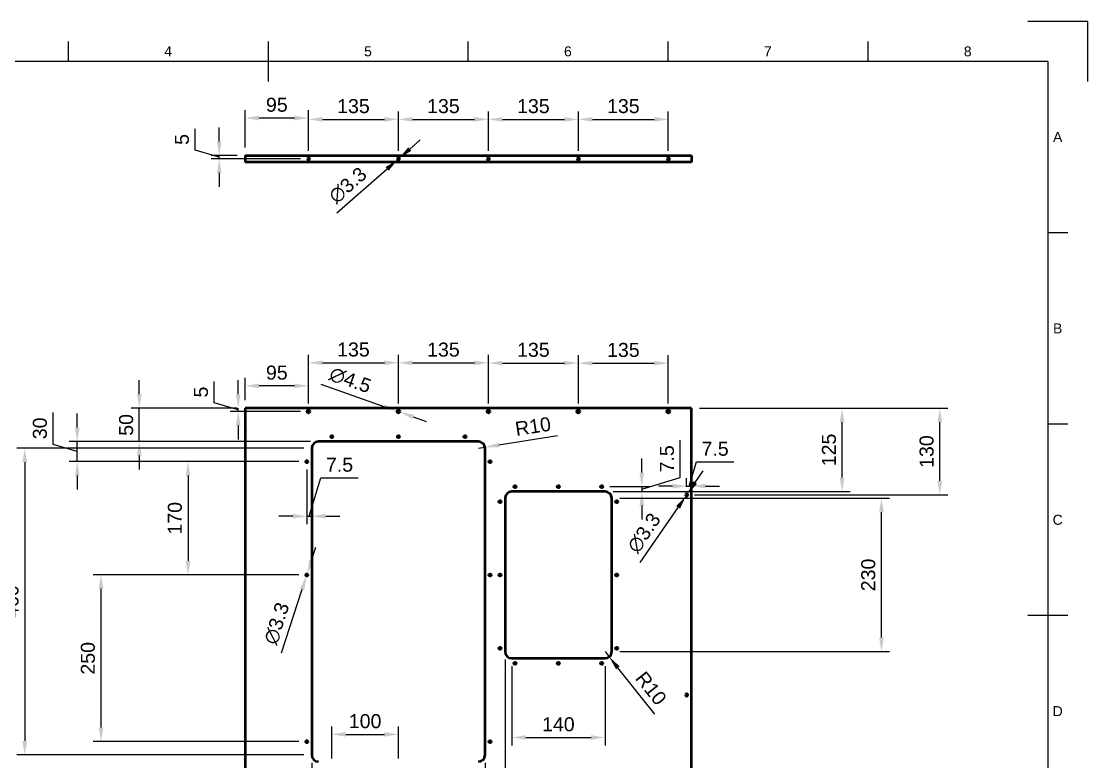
# Model space of a CAD drawing. Header units: millimetres. Extents: x 0 to 420, y 0 to 297.
# Drawn here: x 153.3 to 420, y 112 to 297 of the extents above; entities that cross this region are included whole.
import ezdxf
from ezdxf.enums import TextEntityAlignment as Align

# ---------------------------------------------------------------- set-up
doc = ezdxf.new("R2010")
doc.units = ezdxf.units.MM
doc.header["$LTSCALE"] = 0.75
for name, color, linetype, lineweight in [('Border', 7, 'Continuous', 25), ('Dimensions', 7, 'Continuous', 25), ('Visible', 7, 'Continuous', 50)]:
    doc.layers.add(name, color=color, linetype=linetype, lineweight=lineweight)
doc.styles.add('FusionTitle', font='arial.ttf')
doc.styles.get("Standard").update_dxf_attribs({"font": 'arial.ttf'})
doc.dimstyles.new('ISO-25', dxfattribs={"dimtxt": 3.5, "dimasz": 3.5, "dimexe": 2, "dimexo": 2, "dimgap": 1.5, "dimtad": 1, "dimzin": 12, "dimdsep": 46, "dimtxsty": 'Standard', "dimcen": 0, "dimclrd": 256, "dimclre": 256, "dimclrt": 256, "dimazin": 3, "dimtp": 0.1, "dimtm": 0.1, "dimtfac": 0.714, "dimtmove": 1, "dimatfit": 3, "dimfxl": 1, "dimtzin": 12, "dimarcsym": 0})

# ---------------------------------------------------------------- blocks, each defined once
blk = doc.blocks.new('ISO_A3_SHEET')
at = {"layer": 'Border'}
for p, q in [((165, 292), (165, 287)), ((215, 292), (215, 282)), ((265, 292), (265, 287)), ((315, 292), (315, 287)), ((365, 292), (365, 287)), ((410, 287), (20, 287)), ((410, 287), (410, 10)), ((415, 244.16666), (410, 244.16666)), ((415, 196.33333), (410, 196.33333)), ((415, 148.5), (405, 148.5))]:
    blk.add_line(p, q, dxfattribs=at)
at = {"layer": 'Defpoints'}
for p, q in [((420, 297), (405, 297)), ((420, 282), (420, 297))]:
    blk.add_line(p, q, dxfattribs=at)
at = {"layer": 'Border', "style": 'FusionTitle'}
for s, p in [('4', (190, 289.5)), ('5', (240, 289.5)), ('6', (290, 289.5)), ('7', (340, 289.5)), ('8', (390, 289.5)), ('A', (412.5, 268.08333)), ('B', (412.5, 220.25)), ('C', (412.5, 172.41667)), ('D', (412.5, 124.58334))]:
    blk.add_text(s, height=2.5, dxfattribs=at).set_placement(p, align=Align.MIDDLE)
blk = doc.blocks.new('*D47')
at = {"layer": 'Defpoints', "color": 0, "transparency": 16777216}
for p in [(202.787985, 263.430937), (209.282907, 263.430937), (225.11624, 262.597603)]:
    blk.add_point(p, dxfattribs=at)
at = {"layer": 'Dimensions', "lineweight": -2, "transparency": 16777216}
for p, q in [((196.758142, 264.823223), (196.758142, 270.143823)), ((202.787985, 266.930937), (202.787985, 270.430937)), ((202.787985, 263.01427), (196.758142, 264.823223)), ((207.282907, 263.430937), (200.787985, 263.430937)), ((223.11624, 262.597603), (200.787985, 262.597603)), ((202.787985, 262.597603), (202.787985, 263.430937)), ((202.787985, 262.597603), (202.787985, 263.430937)), ((202.787985, 259.097603), (202.787985, 255.597603))]:
    blk.add_line(p, q, dxfattribs=at)
at = {"layer": 'Dimensions', "transparency": 16777216}
for points in [[(202.204652, 266.930937), (203.371318, 266.930937), (202.787985, 263.430937)], [(202.204652, 259.097603), (203.371318, 259.097603), (202.787985, 262.597603)]]:
    blk.add_solid(points, dxfattribs=at)
at = {"layer": 'Dimensions', "transparency": 16777216, "insert": (193.478299, 267.483523), "char_height": 3.5, "attachment_point": 5, "rotation": 90}
blk.add_mtext('5', dxfattribs=at)
blk = doc.blocks.new('*D48')
at = {"layer": 'Defpoints', "color": 0, "transparency": 16777216}
for p in [(209.282907, 272.837237), (209.282907, 263.430937), (225.11624, 262.597603)]:
    blk.add_point(p, dxfattribs=at)
at = {"layer": 'Dimensions', "lineweight": -2, "transparency": 16777216}
for p, q in [((209.282907, 265.430937), (209.282907, 274.837237)), ((225.11624, 264.597603), (225.11624, 274.837237)), ((221.61624, 272.837237), (212.782907, 272.837237))]:
    blk.add_line(p, q, dxfattribs=at)
at = {"layer": 'Dimensions', "transparency": 16777216}
for points in [[(212.782907, 273.420571), (212.782907, 272.253904), (209.282907, 272.837237)], [(221.61624, 273.420571), (221.61624, 272.253904), (225.11624, 272.837237)]]:
    blk.add_solid(points, dxfattribs=at)
at = {"layer": 'Dimensions', "transparency": 16777216, "insert": (217.199574, 276.124243), "char_height": 3.5, "attachment_point": 5}
blk.add_mtext('95', dxfattribs=at)
blk = doc.blocks.new('*D49')
at = {"layer": 'Defpoints', "color": 0, "transparency": 16777216}
for p in [(247.61624, 272.497098), (225.11624, 262.597603), (247.61624, 262.597603)]:
    blk.add_point(p, dxfattribs=at)
at = {"layer": 'Dimensions', "lineweight": -2, "transparency": 16777216}
for p, q in [((225.11624, 264.597603), (225.11624, 274.497098)), ((228.61624, 272.497098), (244.11624, 272.497098)), ((247.61624, 264.597603), (247.61624, 274.497098))]:
    blk.add_line(p, q, dxfattribs=at)
at = {"layer": 'Dimensions', "transparency": 16777216}
for points in [[(228.61624, 273.080432), (228.61624, 271.913765), (225.11624, 272.497098)], [(244.11624, 273.080432), (244.11624, 271.913765), (247.61624, 272.497098)]]:
    blk.add_solid(points, dxfattribs=at)
at = {"layer": 'Dimensions', "transparency": 16777216, "insert": (236.36624, 275.785297), "char_height": 3.5, "attachment_point": 5}
blk.add_mtext('135', dxfattribs=at)
blk = doc.blocks.new('*D50')
at = {"layer": 'Defpoints', "color": 0, "transparency": 16777216}
for p in [(247.409294, 262.4165), (247.823187, 262.778706)]:
    blk.add_point(p, dxfattribs=at)
at = {"layer": 'Dimensions', "lineweight": -2, "transparency": 16777216}
for p, q in [((250.457047, 265.083653), (253.090907, 267.3886)), ((247.823187, 262.778706), (247.409294, 262.4165)), ((232.223146, 249.126782), (244.775434, 260.111554))]:
    blk.add_line(p, q, dxfattribs=at)
at = {"layer": 'Dimensions', "transparency": 16777216}
for points in [[(250.072889, 265.52263), (250.841205, 264.644676), (247.823187, 262.778706)], [(244.391276, 260.55053), (245.159592, 259.672577), (247.409294, 262.4165)]]:
    blk.add_solid(points, dxfattribs=at)
at = {"layer": 'Dimensions', "transparency": 16777216, "insert": (234.953219, 256.013932), "char_height": 3.5, "attachment_point": 5, "rotation": 41.18982748}
blk.add_mtext('∅3.3', dxfattribs=at)
blk = doc.blocks.new('*D51')
at = {"layer": 'Defpoints', "color": 0, "transparency": 16777216}
for p in [(270.11624, 272.497098), (247.61624, 262.597603), (270.11624, 262.597603)]:
    blk.add_point(p, dxfattribs=at)
at = {"layer": 'Dimensions', "lineweight": -2, "transparency": 16777216}
for p, q in [((247.61624, 264.597603), (247.61624, 274.497098)), ((251.11624, 272.497098), (266.61624, 272.497098)), ((270.11624, 264.597603), (270.11624, 274.497098))]:
    blk.add_line(p, q, dxfattribs=at)
at = {"layer": 'Dimensions', "transparency": 16777216}
for points in [[(251.11624, 273.080432), (251.11624, 271.913765), (247.61624, 272.497098)], [(266.61624, 273.080432), (266.61624, 271.913765), (270.11624, 272.497098)]]:
    blk.add_solid(points, dxfattribs=at)
at = {"layer": 'Dimensions', "transparency": 16777216, "insert": (258.86624, 275.785297), "char_height": 3.5, "attachment_point": 5}
blk.add_mtext('135', dxfattribs=at)
blk = doc.blocks.new('*D52')
at = {"layer": 'Defpoints', "color": 0, "transparency": 16777216}
for p in [(292.61624, 272.497098), (270.11624, 262.597603), (292.61624, 262.597603)]:
    blk.add_point(p, dxfattribs=at)
at = {"layer": 'Dimensions', "lineweight": -2, "transparency": 16777216}
for p, q in [((270.11624, 264.597603), (270.11624, 274.497098)), ((273.61624, 272.497098), (289.11624, 272.497098)), ((292.61624, 264.597603), (292.61624, 274.497098))]:
    blk.add_line(p, q, dxfattribs=at)
at = {"layer": 'Dimensions', "transparency": 16777216}
for points in [[(273.61624, 273.080432), (273.61624, 271.913765), (270.11624, 272.497098)], [(289.11624, 273.080432), (289.11624, 271.913765), (292.61624, 272.497098)]]:
    blk.add_solid(points, dxfattribs=at)
at = {"layer": 'Dimensions', "transparency": 16777216, "insert": (281.36624, 275.785297), "char_height": 3.5, "attachment_point": 5}
blk.add_mtext('135', dxfattribs=at)
blk = doc.blocks.new('*D53')
at = {"layer": 'Defpoints', "color": 0, "transparency": 16777216}
for p in [(315.11624, 272.497098), (292.61624, 262.597603), (315.11624, 262.597603)]:
    blk.add_point(p, dxfattribs=at)
at = {"layer": 'Dimensions', "lineweight": -2, "transparency": 16777216}
for p, q in [((292.61624, 264.597603), (292.61624, 274.497098)), ((296.11624, 272.497098), (311.61624, 272.497098)), ((315.11624, 264.597603), (315.11624, 274.497098))]:
    blk.add_line(p, q, dxfattribs=at)
at = {"layer": 'Dimensions', "transparency": 16777216}
for points in [[(296.11624, 273.080432), (296.11624, 271.913765), (292.61624, 272.497098)], [(311.61624, 273.080432), (311.61624, 271.913765), (315.11624, 272.497098)]]:
    blk.add_solid(points, dxfattribs=at)
at = {"layer": 'Dimensions', "transparency": 16777216, "insert": (303.86624, 275.785297), "char_height": 3.5, "attachment_point": 5}
blk.add_mtext('135', dxfattribs=at)
blk = doc.blocks.new('*D54')
at = {"layer": 'Defpoints', "color": 0, "transparency": 16777216}
for p in [(207.540529, 200.287178), (209.282906, 200.287178), (225.11624, 199.453845)]:
    blk.add_point(p, dxfattribs=at)
at = {"layer": 'Dimensions', "lineweight": -2, "transparency": 16777216}
for p, q in [((201.510686, 201.679465), (201.510686, 207.000065)), ((207.540529, 203.787178), (207.540529, 207.287178)), ((207.540529, 199.870512), (201.510686, 201.679465)), ((207.282906, 200.287178), (205.540529, 200.287178)), ((207.540529, 199.453845), (207.540529, 200.287178)), ((207.540529, 199.453845), (207.540529, 200.287178)), ((223.11624, 199.453845), (205.540529, 199.453845)), ((207.540529, 195.953845), (207.540529, 192.453845))]:
    blk.add_line(p, q, dxfattribs=at)
at = {"layer": 'Dimensions', "transparency": 16777216}
for points in [[(206.957195, 203.787178), (208.123862, 203.787178), (207.540529, 200.287178)], [(206.957195, 195.953845), (208.123862, 195.953845), (207.540529, 199.453845)]]:
    blk.add_solid(points, dxfattribs=at)
at = {"layer": 'Dimensions', "transparency": 16777216, "insert": (198.230842, 204.339765), "char_height": 3.5, "attachment_point": 5, "rotation": 90}
blk.add_mtext('5', dxfattribs=at)
blk = doc.blocks.new('*D55')
at = {"layer": 'Defpoints', "color": 0, "transparency": 16777216}
for p in [(209.282906, 205.892208), (209.282906, 200.287178), (225.11624, 199.453845)]:
    blk.add_point(p, dxfattribs=at)
at = {"layer": 'Dimensions', "lineweight": -2, "transparency": 16777216}
for p, q in [((209.282906, 202.287178), (209.282906, 207.892208)), ((221.61624, 205.892208), (212.782906, 205.892208)), ((225.11624, 201.453845), (225.11624, 207.892208))]:
    blk.add_line(p, q, dxfattribs=at)
at = {"layer": 'Dimensions', "transparency": 16777216}
for points in [[(212.782906, 206.475541), (212.782906, 205.308875), (209.282906, 205.892208)], [(221.61624, 206.475541), (221.61624, 205.308875), (225.11624, 205.892208)]]:
    blk.add_solid(points, dxfattribs=at)
at = {"layer": 'Dimensions', "transparency": 16777216, "insert": (217.199573, 209.179213), "char_height": 3.5, "attachment_point": 5}
blk.add_mtext('95', dxfattribs=at)
blk = doc.blocks.new('*D56')
at = {"layer": 'Defpoints', "color": 0, "transparency": 16777216}
for p in [(247.61624, 211.665159), (225.11624, 199.453845), (247.61624, 199.453845)]:
    blk.add_point(p, dxfattribs=at)
at = {"layer": 'Dimensions', "lineweight": -2, "transparency": 16777216}
for p, q in [((225.11624, 201.453845), (225.11624, 213.665159)), ((247.61624, 201.453845), (247.61624, 213.665159)), ((228.61624, 211.665159), (244.11624, 211.665159))]:
    blk.add_line(p, q, dxfattribs=at)
at = {"layer": 'Dimensions', "transparency": 16777216}
for points in [[(228.61624, 212.248492), (228.61624, 211.081826), (225.11624, 211.665159)], [(244.11624, 212.248492), (244.11624, 211.081826), (247.61624, 211.665159)]]:
    blk.add_solid(points, dxfattribs=at)
at = {"layer": 'Dimensions', "transparency": 16777216, "insert": (236.36624, 214.953358), "char_height": 3.5, "attachment_point": 5}
blk.add_mtext('135', dxfattribs=at)
blk = doc.blocks.new('*D57')
at = {"layer": 'Defpoints', "color": 0, "transparency": 16777216}
for p in [(247.262727, 199.57896), (247.969752, 199.32873)]:
    blk.add_point(p, dxfattribs=at)
at = {"layer": 'Dimensions', "lineweight": -2, "transparency": 16777216}
for p, q in [((228.214194, 206.320601), (243.963275, 200.746699)), ((247.969752, 199.32873), (247.262727, 199.57896)), ((251.269205, 198.160991), (254.568657, 196.993251))]:
    blk.add_line(p, q, dxfattribs=at)
at = {"layer": 'Dimensions', "transparency": 16777216}
for points in [[(244.157898, 201.296608), (243.768651, 200.196791), (247.262727, 199.57896)], [(251.463828, 198.710899), (251.074581, 197.611082), (247.969752, 199.32873)]]:
    blk.add_solid(points, dxfattribs=at)
at = {"layer": 'Dimensions', "transparency": 16777216, "insert": (235.568343, 207.308459), "char_height": 3.5, "attachment_point": 5, "rotation": 340.51015011}
blk.add_mtext('∅4.5', dxfattribs=at)
blk = doc.blocks.new('*D58')
at = {"layer": 'Defpoints', "color": 0, "transparency": 16777216}
for p in [(270.11624, 211.639407), (247.61624, 199.453845), (270.11624, 199.453845)]:
    blk.add_point(p, dxfattribs=at)
at = {"layer": 'Dimensions', "lineweight": -2, "transparency": 16777216}
for p, q in [((247.61624, 201.453845), (247.61624, 213.639407)), ((270.11624, 201.453845), (270.11624, 213.639407)), ((251.11624, 211.639407), (266.61624, 211.639407))]:
    blk.add_line(p, q, dxfattribs=at)
at = {"layer": 'Dimensions', "transparency": 16777216}
for points in [[(251.11624, 212.22274), (251.11624, 211.056074), (247.61624, 211.639407)], [(266.61624, 212.22274), (266.61624, 211.056074), (270.11624, 211.639407)]]:
    blk.add_solid(points, dxfattribs=at)
at = {"layer": 'Dimensions', "transparency": 16777216, "insert": (258.86624, 214.927606), "char_height": 3.5, "attachment_point": 5}
blk.add_mtext('135', dxfattribs=at)
blk = doc.blocks.new('*D59')
at = {"layer": 'Defpoints', "color": 0, "transparency": 16777216}
for p in [(292.61624, 211.585648), (270.11624, 199.453845), (292.61624, 199.453845)]:
    blk.add_point(p, dxfattribs=at)
at = {"layer": 'Dimensions', "lineweight": -2, "transparency": 16777216}
for p, q in [((270.11624, 201.453845), (270.11624, 213.585648)), ((292.61624, 201.453845), (292.61624, 213.585648)), ((273.61624, 211.585648), (289.11624, 211.585648))]:
    blk.add_line(p, q, dxfattribs=at)
at = {"layer": 'Dimensions', "transparency": 16777216}
for points in [[(273.61624, 212.168981), (273.61624, 211.002315), (270.11624, 211.585648)], [(289.11624, 212.168981), (289.11624, 211.002315), (292.61624, 211.585648)]]:
    blk.add_solid(points, dxfattribs=at)
at = {"layer": 'Dimensions', "transparency": 16777216, "insert": (281.36624, 214.873847), "char_height": 3.5, "attachment_point": 5}
blk.add_mtext('135', dxfattribs=at)
blk = doc.blocks.new('*D60')
at = {"layer": 'Defpoints', "color": 0, "transparency": 16777216}
for p in [(315.11624, 211.561079), (292.61624, 199.453845), (315.11624, 199.453845)]:
    blk.add_point(p, dxfattribs=at)
at = {"layer": 'Dimensions', "lineweight": -2, "transparency": 16777216}
for p, q in [((292.61624, 201.453845), (292.61624, 213.561079)), ((315.11624, 201.453845), (315.11624, 213.561079)), ((296.11624, 211.561079), (311.61624, 211.561079))]:
    blk.add_line(p, q, dxfattribs=at)
at = {"layer": 'Dimensions', "transparency": 16777216}
for points in [[(296.11624, 212.144412), (296.11624, 210.977746), (292.61624, 211.561079)], [(311.61624, 212.144412), (311.61624, 210.977746), (315.11624, 211.561079)]]:
    blk.add_solid(points, dxfattribs=at)
at = {"layer": 'Dimensions', "transparency": 16777216, "insert": (303.86624, 214.849278), "char_height": 3.5, "attachment_point": 5}
blk.add_mtext('135', dxfattribs=at)
blk = doc.blocks.new('*D61')
at = {"layer": 'Defpoints', "color": 0, "transparency": 16777216}
for p in [(225.949573, 113.620512), (209.282906, 101.953845), (209.282906, 89.247336)]:
    blk.add_point(p, dxfattribs=at)
at = {"layer": 'Dimensions', "lineweight": -2, "transparency": 16777216}
for p, q in [((225.949573, 111.620512), (225.949573, 87.247336)), ((209.282906, 99.953845), (209.282906, 87.247336)), ((222.449573, 89.247336), (212.782906, 89.247336))]:
    blk.add_line(p, q, dxfattribs=at)
at = {"layer": 'Dimensions', "transparency": 16777216}
for points in [[(212.782906, 89.83067), (212.782906, 88.664003), (209.282906, 89.247336)], [(222.449573, 89.83067), (222.449573, 88.664003), (225.949573, 89.247336)]]:
    blk.add_solid(points, dxfattribs=at)
at = {"layer": 'Dimensions', "transparency": 16777216, "insert": (217.61624, 92.534342), "char_height": 3.5, "attachment_point": 5}
blk.add_mtext('100', dxfattribs=at)
blk = doc.blocks.new('*D62')
at = {"layer": 'Defpoints', "color": 0, "transparency": 16777216}
for p in [(182.806965, 200.287178), (209.282906, 200.287178), (227.61624, 191.953845)]:
    blk.add_point(p, dxfattribs=at)
at = {"layer": 'Dimensions', "lineweight": -2, "transparency": 16777216}
for p, q in [((182.806965, 203.787178), (182.806965, 207.287178)), ((207.282906, 200.287178), (180.806965, 200.287178)), ((182.806965, 191.953845), (182.806965, 200.287178)), ((225.61624, 191.953845), (180.806965, 191.953845)), ((182.806965, 188.453845), (182.806965, 184.953845))]:
    blk.add_line(p, q, dxfattribs=at)
at = {"layer": 'Dimensions', "transparency": 16777216}
for points in [[(182.223631, 203.787178), (183.390298, 203.787178), (182.806965, 200.287178)], [(182.223631, 188.453845), (183.390298, 188.453845), (182.806965, 191.953845)]]:
    blk.add_solid(points, dxfattribs=at)
at = {"layer": 'Dimensions', "transparency": 16777216, "insert": (179.519959, 196.120512), "char_height": 3.5, "attachment_point": 5, "rotation": 90}
blk.add_mtext('50', dxfattribs=at)
blk = doc.blocks.new('*D63')
at = {"layer": 'Defpoints', "color": 0, "transparency": 16777216}
for p in [(320.949573, 200.287178), (358.585171, 200.287178), (299.282906, 179.453845)]:
    blk.add_point(p, dxfattribs=at)
at = {"layer": 'Dimensions', "lineweight": -2, "transparency": 16777216}
for p, q in [((322.949573, 200.287178), (360.585171, 200.287178)), ((358.585171, 182.953845), (358.585171, 196.787178)), ((301.282906, 179.453845), (360.585171, 179.453845))]:
    blk.add_line(p, q, dxfattribs=at)
at = {"layer": 'Dimensions', "transparency": 16777216}
for points in [[(358.001838, 196.787178), (359.168504, 196.787178), (358.585171, 200.287178)], [(358.001838, 182.953845), (359.168504, 182.953845), (358.585171, 179.453845)]]:
    blk.add_solid(points, dxfattribs=at)
at = {"layer": 'Dimensions', "transparency": 16777216, "insert": (355.298166, 189.870512), "char_height": 3.5, "attachment_point": 5, "rotation": 90}
blk.add_mtext('125', dxfattribs=at)
blk = doc.blocks.new('*D64')
at = {"layer": 'Defpoints', "color": 0, "transparency": 16777216}
for p in [(274.282906, 139.453845), (269.282906, 113.620512), (269.282906, 89.954549)]:
    blk.add_point(p, dxfattribs=at)
at = {"layer": 'Dimensions', "lineweight": -2, "transparency": 16777216}
for p, q in [((274.282906, 137.453845), (274.282906, 87.954549)), ((269.282906, 111.620512), (269.282906, 87.954549)), ((265.782906, 89.954549), (262.282906, 89.954549)), ((274.282906, 89.954549), (269.282906, 89.954549)), ((274.282906, 89.954549), (269.282906, 89.954549)), ((271.782906, 89.954549), (274.667286, 80.339951)), ((277.782906, 89.954549), (281.282906, 89.954549)), ((274.667286, 80.339951), (282.666603, 80.339951))]:
    blk.add_line(p, q, dxfattribs=at)
at = {"layer": 'Dimensions', "transparency": 16777216}
for points in [[(265.782906, 90.537882), (265.782906, 89.371216), (269.282906, 89.954549)], [(277.782906, 90.537882), (277.782906, 89.371216), (274.282906, 89.954549)]]:
    blk.add_solid(points, dxfattribs=at)
at = {"layer": 'Dimensions', "transparency": 16777216, "insert": (278.666944, 83.62815), "char_height": 3.5, "attachment_point": 5}
blk.add_mtext('30', dxfattribs=at)
blk = doc.blocks.new('*D65')
at = {"layer": 'Defpoints', "color": 0, "transparency": 16777216}
for p in [(298.449573, 180.703845), (299.282906, 179.453845), (308.483344, 179.453845)]:
    blk.add_point(p, dxfattribs=at)
at = {"layer": 'Dimensions', "lineweight": -2, "transparency": 16777216}
for p, q in [((318.072874, 182.955704), (318.072874, 192.325417)), ((308.483344, 184.203845), (308.483344, 187.703845)), ((308.483344, 180.078845), (318.072874, 182.955704)), ((300.449573, 180.703845), (310.483344, 180.703845)), ((301.282906, 179.453845), (310.483344, 179.453845)), ((308.483344, 180.703845), (308.483344, 179.453845)), ((308.483344, 180.703845), (308.483344, 179.453845)), ((308.483344, 175.953845), (308.483344, 172.453845))]:
    blk.add_line(p, q, dxfattribs=at)
at = {"layer": 'Dimensions', "transparency": 16777216}
for points in [[(307.900011, 184.203845), (309.066678, 184.203845), (308.483344, 180.703845)], [(307.900011, 175.953845), (309.066678, 175.953845), (308.483344, 179.453845)]]:
    blk.add_solid(points, dxfattribs=at)
at = {"layer": 'Dimensions', "transparency": 16777216, "insert": (314.793031, 187.640561), "char_height": 3.5, "attachment_point": 5, "rotation": 90}
blk.add_mtext('7.5', dxfattribs=at)
blk = doc.blocks.new('*D66')
at = {"layer": 'Defpoints', "color": 0, "transparency": 16777216}
for p in [(320.949573, 180.832571), (320.949573, 180.832571), (319.699573, 178.620512)]:
    blk.add_point(p, dxfattribs=at)
at = {"layer": 'Dimensions', "lineweight": -2, "transparency": 16777216}
for p, q in [((320.324573, 180.832571), (322.133526, 186.862415)), ((322.133526, 186.862415), (331.503239, 186.862415)), ((319.699573, 180.620512), (319.699573, 182.832571)), ((316.199573, 180.832571), (312.699573, 180.832571)), ((319.699573, 180.832571), (320.949573, 180.832571)), ((319.699573, 180.832571), (320.949573, 180.832571)), ((324.449573, 180.832571), (327.949573, 180.832571))]:
    blk.add_line(p, q, dxfattribs=at)
at = {"layer": 'Dimensions', "transparency": 16777216}
for points in [[(316.199573, 181.415905), (316.199573, 180.249238), (319.699573, 180.832571)], [(324.449573, 181.415905), (324.449573, 180.249238), (320.949573, 180.832571)]]:
    blk.add_solid(points, dxfattribs=at)
at = {"layer": 'Dimensions', "transparency": 16777216, "insert": (326.818383, 190.142258), "char_height": 3.5, "attachment_point": 5}
blk.add_mtext('7.5', dxfattribs=at)
blk = doc.blocks.new('*D67')
at = {"layer": 'Defpoints', "color": 0, "transparency": 16777216}
for p in [(319.855372, 178.84712), (319.543774, 178.393903)]:
    blk.add_point(p, dxfattribs=at)
at = {"layer": 'Dimensions', "lineweight": -2, "transparency": 16777216}
for p, q in [((321.838274, 181.731232), (323.821176, 184.615344)), ((319.855372, 178.84712), (319.543774, 178.393903)), ((308.110882, 161.764872), (317.560872, 175.509791))]:
    blk.add_line(p, q, dxfattribs=at)
at = {"layer": 'Dimensions', "transparency": 16777216}
for points in [[(321.357589, 182.061716), (322.31896, 181.400749), (319.855372, 178.84712)], [(317.080186, 175.840275), (318.041557, 175.179308), (319.543774, 178.393903)]]:
    blk.add_solid(points, dxfattribs=at)
at = {"layer": 'Dimensions', "transparency": 16777216, "insert": (309.055168, 169.112963), "char_height": 3.5, "attachment_point": 5, "rotation": 55.49048552}
blk.add_mtext('∅3.3', dxfattribs=at)
blk = doc.blocks.new('*D68')
at = {"layer": 'Defpoints', "color": 0, "transparency": 16777216}
for p in [(320.949573, 200.287178), (383.013055, 200.287178), (319.699573, 178.620512)]:
    blk.add_point(p, dxfattribs=at)
at = {"layer": 'Dimensions', "lineweight": -2, "transparency": 16777216}
for p, q in [((322.949573, 200.287178), (385.013055, 200.287178)), ((383.013055, 182.120512), (383.013055, 196.787178)), ((321.699573, 178.620512), (385.013055, 178.620512))]:
    blk.add_line(p, q, dxfattribs=at)
at = {"layer": 'Dimensions', "transparency": 16777216}
for points in [[(382.429722, 196.787178), (383.596388, 196.787178), (383.013055, 200.287178)], [(382.429722, 182.120512), (383.596388, 182.120512), (383.013055, 178.620512)]]:
    blk.add_solid(points, dxfattribs=at)
at = {"layer": 'Dimensions', "transparency": 16777216, "insert": (379.724856, 189.453845), "char_height": 3.5, "attachment_point": 5, "rotation": 90}
blk.add_mtext('130', dxfattribs=at)
blk = doc.blocks.new('*D69')
at = {"layer": 'Defpoints', "color": 0, "transparency": 16777216}
for p in [(224.699573, 186.953845), (225.949573, 173.291477), (225.949573, 173.291477)]:
    blk.add_point(p, dxfattribs=at)
at = {"layer": 'Dimensions', "lineweight": -2, "transparency": 16777216}
for p, q in [((224.699573, 184.953845), (224.699573, 171.291477)), ((225.324573, 173.291477), (228.201432, 182.881007)), ((228.201432, 182.881007), (237.571145, 182.881007)), ((221.199573, 173.291477), (217.699573, 173.291477)), ((224.699573, 173.291477), (225.949573, 173.291477)), ((224.699573, 173.291477), (225.949573, 173.291477)), ((229.449573, 173.291477), (232.949573, 173.291477))]:
    blk.add_line(p, q, dxfattribs=at)
at = {"layer": 'Dimensions', "transparency": 16777216}
for points in [[(221.199573, 173.874811), (221.199573, 172.708144), (224.699573, 173.291477)], [(229.449573, 173.874811), (229.449573, 172.708144), (225.949573, 173.291477)]]:
    blk.add_solid(points, dxfattribs=at)
at = {"layer": 'Dimensions', "transparency": 16777216, "insert": (232.886289, 186.16085), "char_height": 3.5, "attachment_point": 5}
blk.add_mtext('7.5', dxfattribs=at)
blk = doc.blocks.new('*D70')
at = {"layer": 'Defpoints', "color": 0, "transparency": 16777216}
for p in [(167.281553, 191.953845), (227.61624, 191.953845), (224.699573, 186.953845)]:
    blk.add_point(p, dxfattribs=at)
at = {"layer": 'Dimensions', "lineweight": -2, "transparency": 16777216}
for p, q in [((161.243354, 191.265305), (161.243354, 199.264623)), ((167.281553, 195.453845), (167.281553, 198.953845)), ((167.281553, 189.453845), (161.243354, 191.265305)), ((225.61624, 191.953845), (165.281553, 191.953845)), ((167.281553, 186.953845), (167.281553, 191.953845)), ((167.281553, 186.953845), (167.281553, 191.953845)), ((222.699573, 186.953845), (165.281553, 186.953845)), ((167.281553, 183.453845), (167.281553, 179.953845))]:
    blk.add_line(p, q, dxfattribs=at)
at = {"layer": 'Dimensions', "transparency": 16777216}
for points in [[(166.69822, 195.453845), (167.864886, 195.453845), (167.281553, 191.953845)], [(166.69822, 183.453845), (167.864886, 183.453845), (167.281553, 186.953845)]]:
    blk.add_solid(points, dxfattribs=at)
at = {"layer": 'Dimensions', "transparency": 16777216, "insert": (157.955155, 195.264964), "char_height": 3.5, "attachment_point": 5, "rotation": 90}
blk.add_mtext('30', dxfattribs=at)
blk = doc.blocks.new('*D71')
at = {"layer": 'Defpoints', "color": 0, "transparency": 16777216}
for p in [(224.699573, 186.953845), (195.001088, 158.620512), (224.699573, 158.620512)]:
    blk.add_point(p, dxfattribs=at)
at = {"layer": 'Dimensions', "lineweight": -2, "transparency": 16777216}
for p, q in [((222.699573, 186.953845), (193.001088, 186.953845)), ((195.001088, 183.453845), (195.001088, 162.120512)), ((222.699573, 158.620512), (193.001088, 158.620512))]:
    blk.add_line(p, q, dxfattribs=at)
at = {"layer": 'Dimensions', "transparency": 16777216}
for points in [[(194.417755, 183.453845), (195.584421, 183.453845), (195.001088, 186.953845)], [(194.417755, 162.120512), (195.584421, 162.120512), (195.001088, 158.620512)]]:
    blk.add_solid(points, dxfattribs=at)
at = {"layer": 'Dimensions', "transparency": 16777216, "insert": (191.714083, 172.787178), "char_height": 3.5, "attachment_point": 5, "rotation": 90}
blk.add_mtext('170', dxfattribs=at)
blk = doc.blocks.new('*D72')
at = {"layer": 'Defpoints', "color": 0, "transparency": 16777216}
for p in [(173.243306, 158.620512), (224.699573, 158.620512), (224.699573, 116.953845)]:
    blk.add_point(p, dxfattribs=at)
at = {"layer": 'Dimensions', "lineweight": -2, "transparency": 16777216}
for p, q in [((222.699573, 158.620512), (171.243306, 158.620512)), ((173.243306, 120.453845), (173.243306, 155.120512)), ((222.699573, 116.953845), (171.243306, 116.953845))]:
    blk.add_line(p, q, dxfattribs=at)
at = {"layer": 'Dimensions', "transparency": 16777216}
for points in [[(172.659973, 155.120512), (173.826639, 155.120512), (173.243306, 158.620512)], [(172.659973, 120.453845), (173.826639, 120.453845), (173.243306, 116.953845)]]:
    blk.add_solid(points, dxfattribs=at)
at = {"layer": 'Dimensions', "transparency": 16777216, "insert": (169.9563, 137.787178), "char_height": 3.5, "attachment_point": 5, "rotation": 90}
blk.add_mtext('250', dxfattribs=at)
blk = doc.blocks.new('*D73')
at = {"layer": 'Defpoints', "color": 0, "transparency": 16777216}
for p in [(224.614306, 158.359065), (224.78484, 158.881959)]:
    blk.add_point(p, dxfattribs=at)
at = {"layer": 'Dimensions', "lineweight": -2, "transparency": 16777216}
for p, q in [((225.870061, 162.209465), (226.955282, 165.536971)), ((224.78484, 158.881959), (224.614306, 158.359065)), ((218.357208, 139.173538), (223.529085, 155.031559))]:
    blk.add_line(p, q, dxfattribs=at)
at = {"layer": 'Dimensions', "transparency": 16777216}
for points in [[(225.315477, 162.390335), (226.424645, 162.028594), (224.78484, 158.881959)], [(222.974501, 155.212429), (224.083669, 154.850689), (224.614306, 158.359065)]]:
    blk.add_solid(points, dxfattribs=at)
at = {"layer": 'Dimensions', "transparency": 16777216, "insert": (217.182466, 146.488325), "char_height": 3.5, "attachment_point": 5, "rotation": 71.93697258}
blk.add_mtext('∅3.3', dxfattribs=at)
blk = doc.blocks.new('*D75')
at = {"layer": 'Defpoints', "color": 0, "transparency": 16777216}
for p in [(247.61624, 118.773061), (230.949573, 110.703845), (247.61624, 110.703845)]:
    blk.add_point(p, dxfattribs=at)
at = {"layer": 'Dimensions', "lineweight": -2, "transparency": 16777216}
for p, q in [((230.949573, 112.703845), (230.949573, 120.773061)), ((247.61624, 112.703845), (247.61624, 120.773061)), ((234.449573, 118.773061), (244.11624, 118.773061))]:
    blk.add_line(p, q, dxfattribs=at)
at = {"layer": 'Dimensions', "transparency": 16777216}
for points in [[(234.449573, 119.356394), (234.449573, 118.189727), (230.949573, 118.773061)], [(244.11624, 119.356394), (244.11624, 118.189727), (247.61624, 118.773061)]]:
    blk.add_solid(points, dxfattribs=at)
at = {"layer": 'Dimensions', "transparency": 16777216, "insert": (239.282906, 122.060066), "char_height": 3.5, "attachment_point": 5}
blk.add_mtext('100', dxfattribs=at)
blk = doc.blocks.new('*D77')
at = {"layer": 'Defpoints', "color": 0, "transparency": 16777216}
for p in [(275.949573, 137.787178), (299.282906, 137.787178), (299.282906, 117.988189)]:
    blk.add_point(p, dxfattribs=at)
at = {"layer": 'Dimensions', "lineweight": -2, "transparency": 16777216}
for p, q in [((275.949573, 135.787178), (275.949573, 115.988189)), ((299.282906, 135.787178), (299.282906, 115.988189)), ((279.449573, 117.988189), (295.782906, 117.988189))]:
    blk.add_line(p, q, dxfattribs=at)
at = {"layer": 'Dimensions', "transparency": 16777216}
for points in [[(279.449573, 118.571522), (279.449573, 117.404855), (275.949573, 117.988189)], [(295.782906, 118.571522), (295.782906, 117.404855), (299.282906, 117.988189)]]:
    blk.add_solid(points, dxfattribs=at)
at = {"layer": 'Dimensions', "transparency": 16777216, "insert": (287.61624, 121.275194), "char_height": 3.5, "attachment_point": 5}
blk.add_mtext('140', dxfattribs=at)
blk = doc.blocks.new('*D78')
at = {"layer": 'Defpoints', "color": 0, "transparency": 16777216}
for p in [(225.949573, 190.287178), (154.158096, 113.620512), (225.949573, 113.620512)]:
    blk.add_point(p, dxfattribs=at)
at = {"layer": 'Dimensions', "lineweight": -2, "transparency": 16777216}
for p, q in [((223.949573, 190.287178), (152.158096, 190.287178)), ((154.158096, 186.787178), (154.158096, 117.120512)), ((223.949573, 113.620512), (152.158096, 113.620512))]:
    blk.add_line(p, q, dxfattribs=at)
at = {"layer": 'Dimensions', "transparency": 16777216}
for points in [[(153.574763, 186.787178), (154.74143, 186.787178), (154.158096, 190.287178)], [(153.574763, 117.120512), (154.74143, 117.120512), (154.158096, 113.620512)]]:
    blk.add_solid(points, dxfattribs=at)
at = {"layer": 'Dimensions', "transparency": 16777216, "insert": (150.871091, 151.953845), "char_height": 3.5, "attachment_point": 5, "rotation": 90}
blk.add_mtext('460', dxfattribs=at)
blk = doc.blocks.new('*D79')
at = {"layer": 'Defpoints', "color": 0, "transparency": 16777216}
for p in [(300.949573, 177.787178), (368.415886, 177.787178), (300.949573, 139.453845)]:
    blk.add_point(p, dxfattribs=at)
at = {"layer": 'Dimensions', "lineweight": -2, "transparency": 16777216}
for p, q in [((302.949573, 177.787178), (370.415886, 177.787178)), ((368.415886, 142.953845), (368.415886, 174.287178)), ((302.949573, 139.453845), (370.415886, 139.453845))]:
    blk.add_line(p, q, dxfattribs=at)
at = {"layer": 'Dimensions', "transparency": 16777216}
for points in [[(367.832552, 174.287178), (368.999219, 174.287178), (368.415886, 177.787178)], [(367.832552, 142.953845), (368.999219, 142.953845), (368.415886, 139.453845)]]:
    blk.add_solid(points, dxfattribs=at)
at = {"layer": 'Dimensions', "transparency": 16777216, "insert": (365.127687, 158.620512), "char_height": 3.5, "attachment_point": 5, "rotation": 90}
blk.add_mtext('230', dxfattribs=at)
blk = doc.blocks.new('*D80')
at = {"layer": 'Defpoints', "color": 0, "transparency": 16777216}
for p in [(299.282906, 139.453845), (300.321028, 138.149974)]:
    blk.add_point(p, dxfattribs=at)
at = {"layer": 'Dimensions', "lineweight": -2, "transparency": 16777216}
for p, q in [((299.282906, 139.453845), (300.321028, 138.149974)), ((311.751557, 123.793335), (302.501084, 135.411844))]:
    blk.add_line(p, q, dxfattribs=at)
at = {"layer": 'Dimensions', "transparency": 16777216}
blk.add_solid([(302.957439, 135.775186), (302.044729, 135.048501), (300.321028, 138.149974)], dxfattribs=at)
at = {"layer": 'Dimensions', "transparency": 16777216, "insert": (310.787848, 130.280912), "char_height": 3.5, "attachment_point": 5, "rotation": 308.52623989}
blk.add_mtext('R10', dxfattribs=at)
blk = doc.blocks.new('*D81')
at = {"layer": 'Defpoints', "color": 0, "transparency": 16777216}
for p in [(267.61624, 190.287178), (269.262902, 190.544631)]:
    blk.add_point(p, dxfattribs=at)
at = {"layer": 'Dimensions', "lineweight": -2, "transparency": 16777216}
for p, q in [((287.393931, 193.379389), (272.720892, 191.085283)), ((267.61624, 190.287178), (269.262902, 190.544631))]:
    blk.add_line(p, q, dxfattribs=at)
at = {"layer": 'Dimensions', "transparency": 16777216}
blk.add_solid([(272.630783, 191.661614), (272.811, 190.508951), (269.262902, 190.544631)], dxfattribs=at)
at = {"layer": 'Dimensions', "transparency": 16777216, "insert": (281.278657, 195.750214), "char_height": 3.5, "attachment_point": 5, "rotation": 8.88617675}
blk.add_mtext('R10', dxfattribs=at)

msp = doc.modelspace()

# ---------------------------------------------------------------- linework, layer by layer
at = {"layer": 'Visible', "extrusion": (0, 2.966e-13, -1)}
for p, q in [((209.282907, 263.430937, 49.166667), (320.949574, 263.430937, 49.166667)), ((209.282907, 263.430937, 49.166667), (209.282907, 261.76427, 49.166667)), ((320.949574, 261.76427, 49.166667), (209.282907, 261.76427, 49.166667)), ((320.949574, 263.430937, 49.166667), (320.949574, 261.76427, 49.166667))]:
    msp.add_line(p, q, dxfattribs=at)
at = {"layer": 'Visible', "extrusion": (0, 1, 0)}
for p, q in [((320.949573, 200.287178, 0.833333), (209.282906, 200.287178, 0.833333)), ((209.282906, 200.287178, 0.833333), (209.282906, 101.953845, 0.833333)), ((320.949573, 101.953845, 0.833333), (320.949573, 200.287178, 0.833333)), ((225.949573, 190.287178, 0.833333), (225.949573, 113.620512, 0.833333)), ((267.61624, 191.953845, 0.833333), (227.61624, 191.953845, 0.833333)), ((269.282906, 113.620512, 0.833333), (269.282906, 190.287178, 0.833333)), ((299.282906, 179.453845, 0.833333), (275.949573, 179.453845, 0.833333)), ((274.282906, 177.787178, 0.833333), (274.282906, 139.453845, 0.833333)), ((300.949573, 139.453845, 0.833333), (300.949573, 177.787178, 0.833333)), ((275.949573, 137.787178, 0.833333), (299.282906, 137.787178, 0.833333))]:
    msp.add_line(p, q, dxfattribs=at)
at = {"layer": 'Visible', "extrusion": (0, 2.966e-13, -1)}
for centre in [(-225.11624, 262.597603, -49.166667), (-247.61624, 262.597603, -49.166667), (-270.11624, 262.597603, -49.166667), (-292.61624, 262.597603, -49.166667), (-315.11624, 262.597603, -49.166667)]:
    msp.add_circle(centre, 0.275, dxfattribs=at)
at = {"layer": 'Visible'}
for centre, radius in [((225.11624, 199.453845, 0.833333), 0.375), ((247.61624, 199.453845, 0.833333), 0.375), ((270.11624, 199.453845, 0.833333), 0.375), ((292.61624, 199.453845, 0.833333), 0.375), ((315.11624, 199.453845, 0.833333), 0.375), ((230.949573, 193.203845, 0.833333), 0.275), ((247.61624, 193.203845, 0.833333), 0.275), ((264.282906, 193.203845, 0.833333), 0.275), ((224.699573, 186.953845, 0.833333), 0.275), ((270.532906, 186.953845, 0.833333), 0.275), ((276.782906, 180.703845, 0.833333), 0.275), ((287.61624, 180.703845, 0.833333), 0.275), ((298.449573, 180.703845, 0.833333), 0.275), ((273.032906, 176.953845, 0.833333), 0.275), ((302.199573, 176.953845, 0.833333), 0.275), ((224.699573, 158.620512, 0.833333), 0.275), ((270.532906, 158.620512, 0.833333), 0.275), ((273.032906, 158.620512, 0.833333), 0.275), ((302.199573, 158.620512, 0.833333), 0.275), ((273.032906, 140.287178, 0.833333), 0.275), ((302.199573, 140.287178, 0.833333), 0.275), ((276.782906, 136.537178, 0.833333), 0.275), ((287.61624, 136.537178, 0.833333), 0.275), ((298.449573, 136.537178, 0.833333), 0.275), ((224.699573, 116.953845, 0.833333), 0.275), ((270.532906, 116.953845, 0.833333), 0.275)]:
    msp.add_circle(centre, radius, dxfattribs=at)
at = {"layer": 'Visible', "extrusion": (2.959e-13, -4e-16, -1)}
for centre in [(-319.699573, 178.620512, -0.833333), (-319.699573, 128.620512, -0.833333)]:
    msp.add_circle(centre, 0.275, dxfattribs=at)
at = {"layer": 'Visible'}
for centre, start, end in [((227.61624, 190.287178, 0.833333), 90, 180), ((267.61624, 190.287178, 0.833333), 0, 90), ((275.949573, 177.787178, 0.833333), 90, 180), ((299.282906, 177.787178, 0.833333), 0, 90), ((275.949573, 139.453845, 0.833333), 180, 270), ((299.282906, 139.453845, 0.833333), 270, 0), ((227.61624, 113.620512, 0.833333), 180, 270), ((267.61624, 113.620512, 0.833333), 270, 0)]:
    msp.add_arc(centre, 1.666667, start, end, dxfattribs=at)

# ---------------------------------------------------------------- block references
at = {"layer": 'Border'}
msp.add_blockref('ISO_A3_SHEET', (0, 0), dxfattribs=at)

# ---------------------------------------------------------------- dimensions: what is measured, and where the dimension line sits
at = {"layer": 'Dimensions'}
for base, p1, p2, picture, middle in [((209.282907, 272.837237), (225.11624, 262.597603), (209.282907, 263.430937), '*D48', (217.199574, 276.124243)), ((209.282906, 205.892208), (225.11624, 199.453845), (209.282906, 200.287178), '*D55', (217.199573, 209.179213)), ((225.949573, 173.291477), (224.699573, 186.953845), (225.949573, 173.291477), '*D69', (229.701432, 186.16085)), ((269.282906, 89.954549), (274.282906, 139.453845), (269.282906, 113.620512), '*D64', (276.167286, 83.62815)), ((209.282906, 89.247336), (225.949573, 113.620512), (209.282906, 101.953845), '*D61', (217.61624, 92.534342))]:
    dim = msp.add_linear_dim(base=base, p1=p1, p2=p2, dimstyle='ISO-25', override={"dimlfac": 6, "dimclrd": 256, "dimclre": 256}, dxfattribs=at)
    dim.commit()
    dim.dimension.update_dxf_attribs({"geometry": picture, "text_midpoint": middle})
for p1, p2, distance, picture, middle in [((225.11624, 262.597603), (247.61624, 262.597603), 9.899495, '*D49', (236.36624, 275.785297)), ((247.61624, 262.597603), (270.11624, 262.597603), 9.899495, '*D51', (258.86624, 275.785297)), ((270.11624, 262.597603), (292.61624, 262.597603), 9.899495, '*D52', (281.36624, 275.785297)), ((292.61624, 262.597603), (315.11624, 262.597603), 9.899495, '*D53', (303.86624, 275.785297)), ((225.11624, 199.453845), (247.61624, 199.453845), 12.211314, '*D56', (236.36624, 214.953358)), ((247.61624, 199.453845), (270.11624, 199.453845), 12.185562, '*D58', (258.86624, 214.927606)), ((270.11624, 199.453845), (292.61624, 199.453845), 12.131803, '*D59', (281.36624, 214.873847)), ((292.61624, 199.453845), (315.11624, 199.453845), 12.107234, '*D60', (303.86624, 214.849278)), ((225.949573, 190.287178), (225.949573, 113.620512), -71.791477, '*D78', (150.871091, 151.953845)), ((224.699573, 186.953845), (224.699573, 158.620512), -29.698485, '*D71', (191.714083, 172.787178)), ((300.949573, 139.453845), (300.949573, 177.787178), -67.466313, '*D79', (365.127687, 158.620512)), ((224.699573, 116.953845), (224.699573, 158.620512), 51.456267, '*D72', (169.9563, 137.787178)), ((275.949573, 137.787178), (299.282906, 137.787178), -19.798989, '*D77', (287.61624, 121.275194)), ((230.949573, 110.703845), (247.61624, 110.703845), 8.069216, '*D75', (239.282906, 122.060066))]:
    dim = msp.add_aligned_dim(p1=p1, p2=p2, distance=distance, dimstyle='ISO-25', override={"dimlfac": 6, "dimclrd": 256, "dimclre": 256}, dxfattribs=at)
    dim.commit()
    dim.dimension.update_dxf_attribs({"geometry": picture, "text_midpoint": middle})
for base, p1, p2, angle, picture, middle in [((202.787985, 263.430937), (225.11624, 262.597603), (209.282907, 263.430937), 90, '*D47', (193.478299, 266.323223)), ((182.806965, 200.287178), (227.61624, 191.953845), (209.282906, 200.287178), 270, '*D62', (179.519959, 196.120512)), ((207.540529, 200.287178), (225.11624, 199.453845), (209.282906, 200.287178), 270, '*D54', (198.230842, 203.179465)), ((358.585171, 200.287178), (299.282906, 179.453845), (320.949573, 200.287178), 270, '*D63', (355.298166, 189.870512)), ((383.013055, 200.287178), (319.699573, 178.620512), (320.949573, 200.287178), 270, '*D68', (379.724856, 189.453845)), ((167.281553, 191.953845), (224.699573, 186.953845), (227.61624, 191.953845), 270, '*D70', (157.955155, 192.765305)), ((308.483344, 179.453845), (298.449573, 180.703845), (299.282906, 179.453845), 270, '*D65', (314.793031, 184.455704)), ((320.949573, 180.832571), (319.699573, 178.620512), (320.949573, 180.832571), 180, '*D66', (323.633526, 190.142258))]:
    dim = msp.add_linear_dim(base=base, p1=p1, p2=p2, angle=angle, dimstyle='ISO-25', override={"dimlfac": 6, "dimclrd": 256, "dimclre": 256}, dxfattribs=at)
    dim.commit()
    dim.dimension.update_dxf_attribs({"geometry": picture, "text_midpoint": middle})
for p1, p2, picture, middle in [((247.823187, 262.778706), (247.409294, 262.4165), '*D50', (237.18236, 253.466695)), ((319.855372, 178.84712), (319.543774, 178.393903), '*D67', (311.844426, 167.195276)), ((224.78484, 158.881959), (224.614306, 158.359065), '*D73', (220.400536, 145.438796))]:
    dim = msp.add_diameter_dim_2p(p1=p1, p2=p2, dimstyle='ISO-25', override={"dimlfac": 6, "dimclrd": 256, "dimclre": 256}, dxfattribs=at)
    dim.commit()
    dim.dimension.update_dxf_attribs({"geometry": picture, "text_midpoint": middle, "dimtype": 163})
dim = msp.add_diameter_dim_2p(p1=(247.969752, 199.32873), p2=(247.262727, 199.57896), dimstyle='ISO-25', override={"dimlfac": 6, "dimclrd": 256, "dimclre": 256}, dxfattribs=at)
dim.commit()
dim.dimension.update_dxf_attribs({"geometry": '*D57', "text_midpoint": (235.568343, 207.308459)})
for center, mpoint, picture, middle in [((267.61624, 190.287178), (269.262902, 190.544631), '*D81', (281.786406, 192.502661)), ((299.282906, 139.453845), (300.321028, 138.149974), '*D80', (308.216349, 128.233524))]:
    dim = msp.add_radius_dim(center=center, mpoint=mpoint, dimstyle='ISO-25', override={"dimlfac": 6, "dimse1": 1, "dimclrd": 256, "dimclre": 256}, dxfattribs=at)
    dim.commit()
    dim.dimension.update_dxf_attribs({"geometry": picture, "text_midpoint": middle, "dimtype": 164})

doc.saveas('drawing.dxf')
